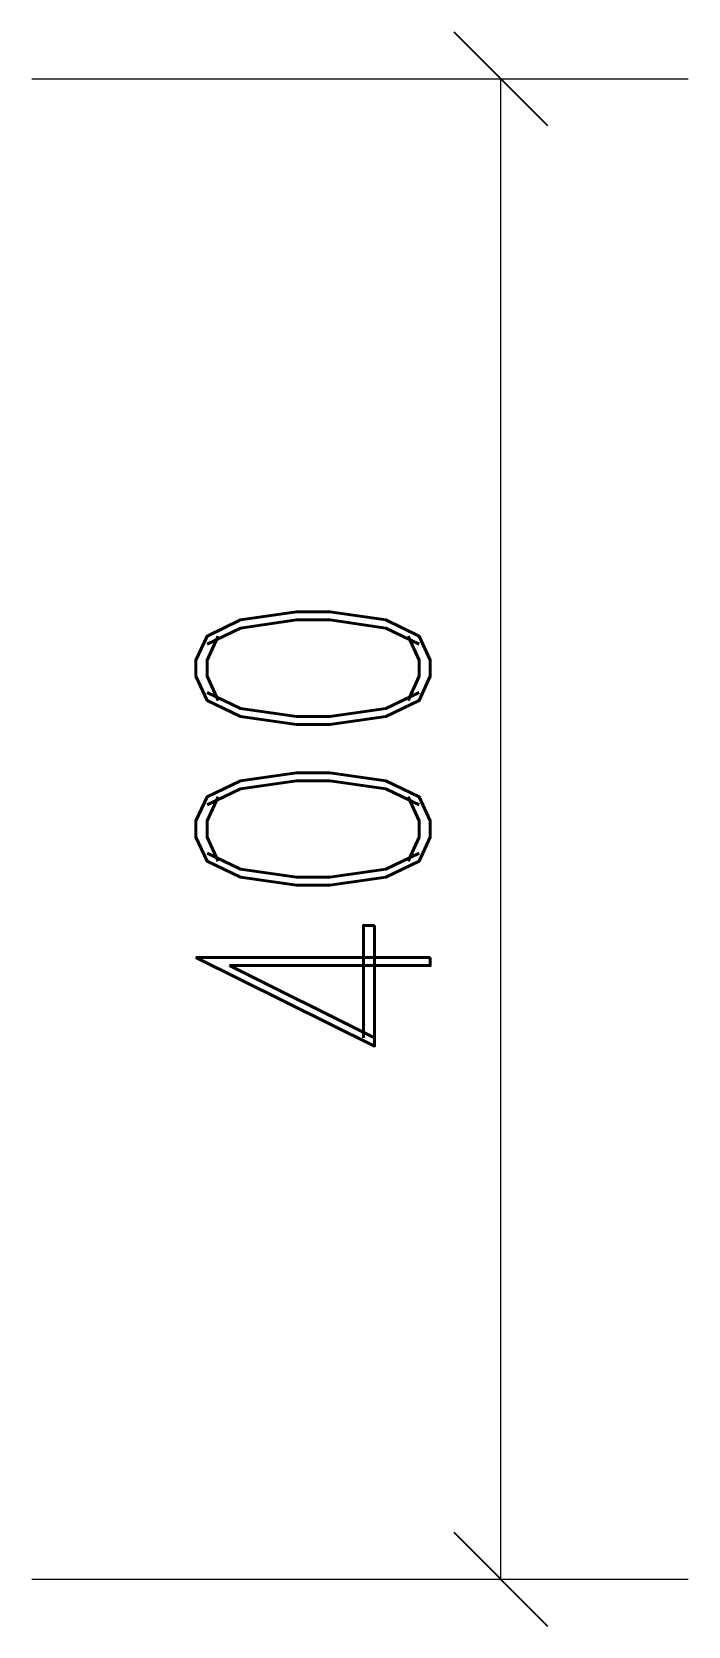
# Model space of a CAD drawing. Header units: millimetres. Extents: x -14156 to 29928, y -5971 to 19239.
# Drawn here: x -2645.9 to -2470.9, y 4602 to 5027 of the extents above; entities that cross this region are included whole.
import ezdxf
from ezdxf.enums import TextEntityAlignment as Align

# ---------------------------------------------------------------- set-up
doc = ezdxf.new("R2010")
doc.units = ezdxf.units.MM
doc.layers.add('尺寸线', color=9, linetype='Continuous', lineweight=9)
doc.styles.add('hztxt', font='romand_pkpm', dxfattribs={"bigfont": 'hztxt'})

msp = doc.modelspace()

# ---------------------------------------------------------------- linework, layer by layer
at = {"layer": '尺寸线', "lineweight": 25}
for p, q in [((-2533.39, 5026.99), (-2508.39, 5001.99)), ((-2533.39, 4626.99), (-2508.39, 4601.99))]:
    msp.add_line(p, q, dxfattribs=at)
at = {"layer": '尺寸线'}
for p, q in [((-2645.89, 5014.49), (-2470.89, 5014.49)), ((-2520.89, 5014.49), (-2520.89, 4614.49)), ((-2645.89, 4614.49), (-2470.89, 4614.49))]:
    msp.add_line(p, q, dxfattribs=at)

# ---------------------------------------------------------------- texts
at = {"layer": '尺寸线', "style": 'hztxt', "width": 0.8}
msp.add_text('400', height=62.5, rotation=90, dxfattribs=at).set_placement((-2570.89, 4814.49), align=Align.MIDDLE_CENTER)

doc.saveas('drawing.dxf')
